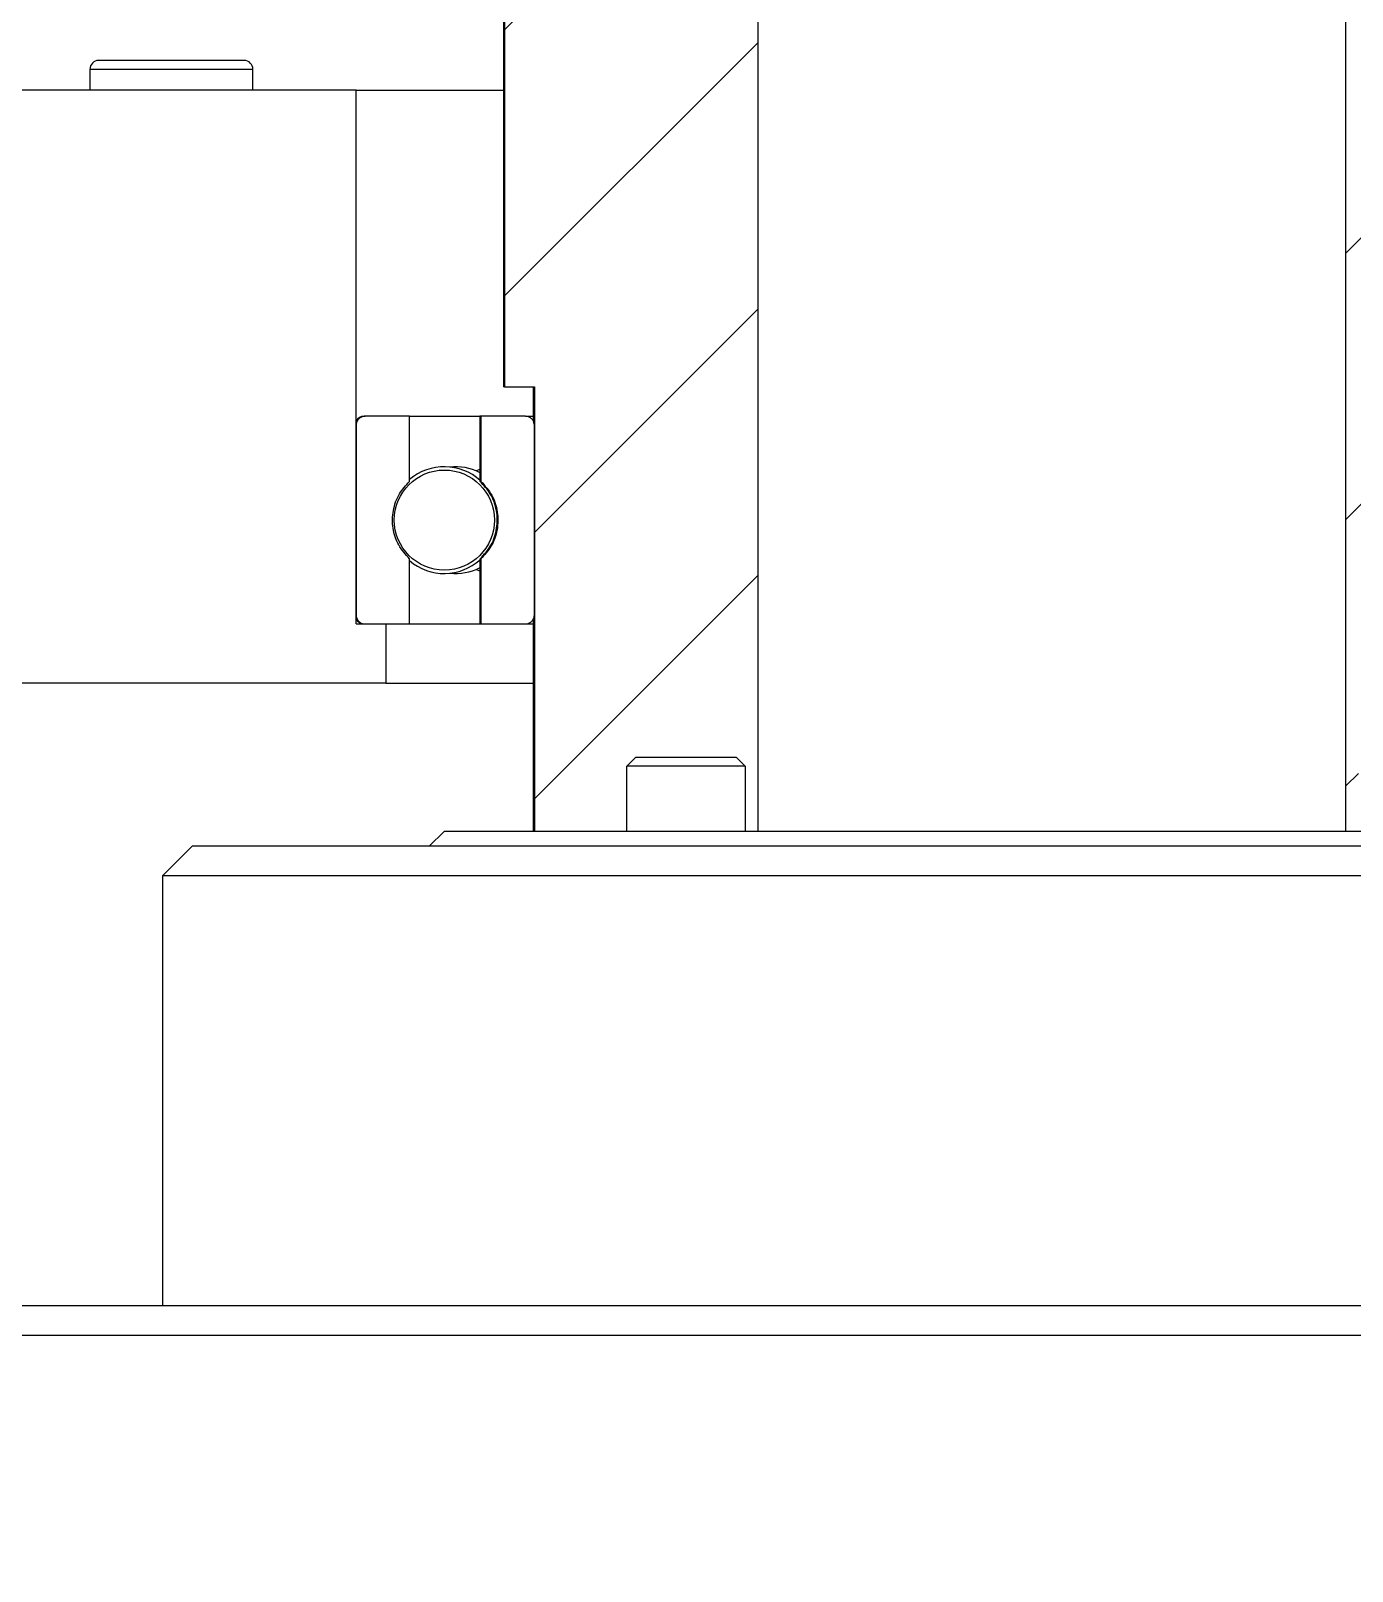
# Model space of a CAD drawing. Header units: millimetres. Extents: x 2 to 1187, y 2 to 839.
# Drawn here: x 170.49 to 181.63, y 433.14 to 446.13 of the extents above; entities that cross this region are included whole.
import ezdxf

# ---------------------------------------------------------------- set-up
doc = ezdxf.new("R2010")
doc.units = ezdxf.units.MM

msp = doc.modelspace()

# ---------------------------------------------------------------- hatches: boundary and pattern name
h = msp.add_hatch()
h.set_pattern_fill('ANSI31', color=256, scale=0.3)
h.paths.add_polyline_path([(600.3858, 723.2245), (600.3858, 724.6149), (599.1608, 724.6149, 0.4142136), (598.8858, 724.3399), (598.8858, 719.8899, 0.4142136), (599.1608, 719.6149), (600.3858, 719.6149), (600.3858, 721.0053, -0.4449663)])
h.paths.add_polyline_path([(648.8858, 724.3399, 0.4142136), (648.6108, 724.6149), (647.8858, 724.6149), (647.3858, 724.6149), (647.3858, 723.2245, -0.4449663), (647.3858, 721.0053), (647.3858, 719.6149), (648.6108, 719.6149, 0.4142136), (648.8858, 719.8899)])
h.paths.add_polyline_path([(648.8858, 681.5899, 0.4142136), (648.6108, 681.8649), (647.3858, 681.8649), (647.3858, 680.4745, -0.4449663), (647.3858, 678.2553), (647.3858, 676.8649), (648.6108, 676.8649, 0.4142136), (648.8858, 677.1399)])
h.paths.add_polyline_path([(600.3858, 678.2553, -0.4449663), (600.3858, 680.4745), (600.3858, 681.8649), (599.1608, 681.8649, 0.4142136), (598.8858, 681.5899), (598.8858, 677.1399, 0.4142136), (599.1608, 676.8649), (600.1358, 676.8649), (600.3858, 676.8649)])
h.paths.add_polyline_path([(204.0979, 197.9237, 0.4142136), (203.8229, 198.1987), (203.0979, 198.1987), (202.5979, 198.1987), (202.5979, 196.8084, -0.2124421), (203.0916, 195.6987, -0.2124421), (202.5979, 194.5891), (202.5979, 193.1987), (203.8229, 193.1987, 0.4142136), (204.0979, 193.4737)])
h.paths.add_polyline_path([(155.5979, 198.1987), (154.3729, 198.1987, 0.4142136), (154.0979, 197.9237), (154.0979, 193.4737, 0.4142136), (154.3729, 193.1987), (155.5979, 193.1987), (155.5979, 194.5891, -0.2124421), (155.1041, 195.6987, -0.2124421), (155.5979, 196.8084)])
h.paths.add_polyline_path([(155.5979, 154.0584), (155.5979, 155.4487), (154.3729, 155.4487, 0.4142136), (154.0979, 155.1737), (154.0979, 150.7237, 0.4142136), (154.3729, 150.4487), (155.3479, 150.4487), (155.5979, 150.4487), (155.5979, 151.8391, -0.4449663)])
h.paths.add_polyline_path([(204.0979, 155.1737, 0.4142136), (203.8229, 155.4487), (202.5979, 155.4487), (202.5979, 154.0584, -0.2124421), (203.0916, 152.9487, -0.2124421), (202.5979, 151.8391), (202.5979, 150.4487), (203.8229, 150.4487, 0.4142136), (204.0979, 150.7237)])
h = msp.add_hatch()
h.set_pattern_fill('ANSI31', color=256, scale=0.3, angle=90)
h.paths.add_polyline_path([(159.0979, 197.9237, 0.4142136), (158.8229, 198.1987), (157.5979, 198.1987), (157.5979, 196.8084, -0.2124421), (158.0916, 195.6987, -0.2124421), (157.5979, 194.5891), (157.5979, 193.1987), (158.8229, 193.1987, 0.4142136), (159.0979, 193.4737)])
h.paths.add_polyline_path([(200.5979, 196.8084), (200.5979, 198.1987), (199.3729, 198.1987, 0.4142136), (199.0979, 197.9237), (199.0979, 193.4737, 0.4142136), (199.3729, 193.1987), (200.3479, 193.1987), (200.5979, 193.1987), (200.5979, 194.5891, -0.4449663)])
h.paths.add_polyline_path([(157.5979, 154.0584), (157.5979, 155.4487), (158.8229, 155.4487), (159.0979, 155.4487), (159.0979, 150.4487), (158.8229, 150.4487), (157.5979, 150.4487), (157.5979, 151.8391, 0.4449663)])
h.paths.add_polyline_path([(200.5979, 154.0584), (200.5979, 155.4487), (199.3729, 155.4487, 0.4142136), (199.0979, 155.1737), (199.0979, 150.7237, 0.4142136), (199.3729, 150.4487), (200.5979, 150.4487), (200.5979, 151.8391, -0.4449663)])
h.paths.add_polyline_path([(603.8858, 724.3399, 0.4142136), (603.6108, 724.6149), (602.3858, 724.6149), (602.3858, 723.2245, -0.4449663), (602.3858, 721.0053), (602.3858, 719.6149), (603.6108, 719.6149, 0.4142136), (603.8858, 719.8899)])
h.paths.add_polyline_path([(645.3858, 724.6149), (644.1608, 724.6149, 0.4142136), (643.8858, 724.3399), (643.8858, 719.8899, 0.4142136), (644.1608, 719.6149), (645.1358, 719.6149), (645.3858, 719.6149), (645.3858, 721.0053, -0.4449663), (645.3858, 723.2245)])
h.paths.add_polyline_path([(645.3858, 680.4745), (645.3858, 681.8649), (644.1608, 681.8649, 0.4142136), (643.8858, 681.5899), (643.8858, 677.1399, 0.4142136), (644.1608, 676.8649), (645.3858, 676.8649), (645.3858, 678.2553, -0.4449663)])
h.paths.add_polyline_path([(603.8858, 681.5899, 0.4142136), (603.6108, 681.8649), (602.6358, 681.8649), (602.3858, 681.8649), (602.3858, 680.4745, -0.4449663), (602.3858, 678.2553), (602.3858, 676.8649), (603.6108, 676.8649, 0.4142136), (603.8858, 677.1399)])
h = msp.add_hatch()
h.set_pattern_fill('ANSI31', color=256, scale=0.5)
h.paths.add_polyline_path([(183.7125, 464.3016), (181.5785, 464.3016), (181.5785, 446.9516), (183.7125, 446.9516)])
h.paths.add_polyline_path([(183.7125, 468.1266), (183.537, 468.1266), (183.4619, 468.1266), (183.4619, 470.6266), (181.5785, 470.6266), (181.5785, 464.3766), (183.7125, 464.3766)])
edge = h.paths.add_edge_path()
edge.add_line((183.4619, 443.1266), (183.7125, 443.1266))
edge.add_line((183.7125, 443.1266), (183.7125, 446.8766))
edge.add_line((183.7125, 446.8766), (181.5785, 446.8766))
edge.add_line((181.5785, 446.8766), (181.5785, 439.3766))
edge.add_spline(control_points=[(181.5785, 439.3766), (181.6136, 439.3766), (181.6485, 439.3766), (181.6831, 439.3766)], knot_values=[0.6634046, 0.6634046, 0.6634046, 0.6634046, 0.6783472, 0.6783472, 0.6783472, 0.6783472], degree=3, periodic=0)
edge.add_line((181.6831, 439.3766), (181.6831, 439.9266))
edge.add_line((181.6831, 439.9266), (181.7581, 440.0016))
edge.add_spline(control_points=[(181.7581, 440.0016), (181.7645, 440.0016), (181.7773, 440.0016), (181.8756, 440.0016), (182.016, 440.0016), (182.1274, 440.0016), (182.1831, 440.0016)], knot_values=[0, 0, 0, 0, 0.25, 0.5, 0.75, 1, 1, 1, 1], degree=3, periodic=0)
edge.add_spline(control_points=[(182.1831, 440.0016), (182.2388, 440.0016), (182.3502, 440.0016), (182.4907, 440.0016), (182.5889, 440.0016), (182.6017, 440.0016), (182.6081, 440.0016)], knot_values=[0, 0, 0, 0, 0.25, 0.5, 0.75, 1, 1, 1, 1], degree=3, periodic=0)
edge.add_line((182.6081, 440.0016), (182.6831, 439.9266))
edge.add_line((182.6831, 439.9266), (182.6831, 439.3766))
edge.add_spline(control_points=[(182.6831, 439.3766), (182.6961, 439.3766), (182.9475, 439.3766), (183.2138, 439.3766), (183.4286, 439.3766), (183.4619, 439.3766)], knot_values=[0.3513171, 0.3513171, 0.3513171, 0.3513171, 0.3580784, 0.4830784, 0.5067613, 0.5067613, 0.5067613, 0.5067613], degree=3, periodic=0)
edge.add_line((183.4619, 439.3766), (183.4619, 443.1266))
edge = h.paths.add_edge_path()
edge.add_line((176.6173, 446.8766), (174.4833, 446.8766))
edge.add_line((174.4833, 446.8766), (174.4833, 443.1266))
edge.add_line((174.4833, 443.1266), (174.7339, 443.1266))
edge.add_line((174.7339, 443.1266), (174.7339, 439.3766))
edge.add_spline(control_points=[(174.7339, 439.3766), (174.7671, 439.3766), (174.982, 439.3766), (175.2483, 439.3766), (175.4997, 439.3766), (175.5127, 439.3766)], knot_values=[0.4932387, 0.4932387, 0.4932387, 0.4932387, 0.5169216, 0.6419216, 0.6486829, 0.6486829, 0.6486829, 0.6486829], degree=3, periodic=0)
edge.add_line((175.5127, 439.3766), (175.5127, 439.9266))
edge.add_line((175.5127, 439.9266), (175.5877, 440.0016))
edge.add_spline(control_points=[(175.5877, 440.0016), (175.5941, 440.0016), (175.6068, 440.0016), (175.7051, 440.0016), (175.8456, 440.0016), (175.957, 440.0016), (176.0127, 440.0016)], knot_values=[0, 0, 0, 0, 0.25, 0.5, 0.75, 1, 1, 1, 1], degree=3, periodic=0)
edge.add_spline(control_points=[(176.0127, 440.0016), (176.0684, 440.0016), (176.1798, 440.0016), (176.3202, 440.0016), (176.4185, 440.0016), (176.4313, 440.0016), (176.4377, 440.0016)], knot_values=[0, 0, 0, 0, 0.25, 0.5, 0.75, 1, 1, 1, 1], degree=3, periodic=0)
edge.add_line((176.4377, 440.0016), (176.5127, 439.9266))
edge.add_line((176.5127, 439.9266), (176.5127, 439.3766))
edge.add_spline(control_points=[(176.5127, 439.3766), (176.5473, 439.3766), (176.5822, 439.3766), (176.6173, 439.3766)], knot_values=[0.3216528, 0.3216528, 0.3216528, 0.3216528, 0.3365954, 0.3365954, 0.3365954, 0.3365954], degree=3, periodic=0)
edge.add_line((176.6173, 439.3766), (176.6173, 446.8766))
h.paths.add_polyline_path([(176.6173, 464.3016), (174.4833, 464.3016), (174.4833, 446.9516), (176.6173, 446.9516)])
h.paths.add_polyline_path([(176.6173, 470.6266), (174.7339, 470.6266), (174.7339, 468.1266), (174.4833, 468.1266), (174.4833, 464.3766), (176.6173, 464.3766)])

# ---------------------------------------------------------------- linework, layer by layer
at = {"color": 7, "linetype": 'Continuous', "lineweight": 25}
for p, q in [((176.6173, 470.6266), (176.6173, 439.3766)), ((181.5785, 439.3766), (181.5785, 470.6266)), ((174.4833, 468.1266), (174.4833, 443.1266)), ((174.4729, 446.8766), (174.4729, 443.1266)), ((170.9858, 445.8016), (170.9858, 445.6266)), ((172.3608, 445.8016), (170.9858, 445.8016)), ((172.2858, 445.8766), (171.0608, 445.8766)), ((172.3608, 445.6266), (172.3608, 445.8016)), ((173.2311, 445.6266), (169.7313, 445.6266)), ((173.2311, 441.1266), (173.2311, 445.6266)), ((173.2311, 445.6266), (174.4729, 445.6266)), ((174.4833, 443.1266), (174.4729, 443.1266)), ((174.4833, 443.1266), (174.7339, 443.1266)), ((174.7229, 443.1266), (174.7229, 442.839)), ((174.7339, 443.1266), (174.7339, 439.3766)), ((173.3062, 442.8766), (173.2979, 442.8766)), ((173.6818, 442.8766), (173.3062, 442.8766)), ((173.6818, 442.3285), (173.6818, 442.8766)), ((173.6818, 442.8766), (174.2729, 442.8766)), ((174.2729, 442.8766), (174.2729, 442.339)), ((174.2829, 442.8766), (174.2729, 442.8766)), ((174.2829, 442.8766), (174.2829, 442.3285)), ((174.6587, 442.8766), (174.2829, 442.8766)), ((174.6587, 442.8766), (174.7229, 442.8766)), ((173.2311, 442.8016), (173.2311, 441.2016)), ((174.7339, 441.2016), (174.7339, 442.8016)), ((174.2778, 442.3285), (174.2757, 442.3326)), ((174.2829, 442.3285), (174.2778, 442.3285)), ((173.6818, 441.1266), (173.6818, 441.6746)), ((174.2729, 441.6641), (174.2729, 441.1266)), ((174.2829, 441.6746), (174.2778, 441.6746)), ((174.2829, 441.6746), (174.2829, 441.1266)), ((173.2311, 441.1266), (173.4815, 441.1266)), ((173.3062, 441.1266), (173.6818, 441.1266)), ((173.4815, 441.1266), (173.4815, 440.6266)), ((173.6818, 441.1266), (174.2829, 441.1266)), ((174.2829, 441.1266), (174.2729, 441.1266)), ((174.2829, 441.1266), (174.6587, 441.1266)), ((174.6587, 441.1266), (174.7229, 441.1266)), ((174.7229, 441.1634), (174.7229, 439.3766)), ((173.4815, 440.6266), (168.8881, 440.6266)), ((173.4815, 440.6266), (174.7229, 440.6266)), ((175.5127, 439.9266), (175.5877, 440.0016)), ((176.4377, 440.0016), (176.5127, 439.9266)), ((175.5127, 439.3766), (175.5127, 439.9266)), ((176.5127, 439.9266), (176.5127, 439.3766)), ((173.8479, 439.2516), (173.9729, 439.3766)), ((171.8479, 439.2516), (171.5979, 439.0016)), ((171.5979, 439.0016), (171.5979, 435.3766))]:
    msp.add_line(p, q, dxfattribs=at)
at = {"color": 7, "linetype": 'Continuous', "lineweight": 25, "flags": 128}
for points in [[(174.2729, 442.4284), (174.2432, 442.4173), (174.2423, 442.4169)], [(174.2423, 441.5862), (174.2432, 441.5858), (174.2729, 441.5747)]]:
    msp.add_lwpolyline(points, dxfattribs=at)
at = {"color": 7, "linetype": 'Continuous', "lineweight": 18}
msp.add_circle((179.0979, 455.6266), 42.7508, dxfattribs=at)
at = {"color": 7, "linetype": 'Continuous', "lineweight": 25}
msp.add_circle((173.9752, 442.0016), 0.4222, dxfattribs=at)
for centre, radius, start, end in [((179.0979, 455.6266), 56.25, 154.83497, 352.33774), ((171.0608, 445.8016), 0.075, 90, 180), ((172.2858, 445.8016), 0.075, 0, 90), ((173.2979, 442.8016), 0.075, 90, 152.93912), ((173.9752, 442.0016), 0.45, 47.72724, 130.69967), ((174.0692, 442.0016), 0.45, 63.09202, 95.99601), ((173.9752, 442.0016), 0.45, 229.30033, 312.12215), ((174.0692, 442.0016), 0.45, 264.00399, 296.90798), ((173.2979, 441.2016), 0.075, 207.06088, 270)]:
    msp.add_arc(centre, radius, start, end, dxfattribs=at)
for points, knots in [([(173.3062, 442.8766), (173.3046, 442.8765), (173.2946, 442.8763), (173.2763, 442.8719), (173.2546, 442.858), (173.2389, 442.8378), (173.2319, 442.8177), (173.2313, 442.8054), (173.2311, 442.8016)], [0, 0, 0, 0, 0.0409634, 0.2560694, 0.4711352, 0.6859848, 0.9005387, 1, 1, 1, 1]), ([(174.7339, 442.8016), (174.7333, 442.8087), (174.732, 442.8242), (174.7209, 442.8462), (174.7028, 442.864), (174.6809, 442.8748), (174.6656, 442.876), (174.6587, 442.8766)], [0, 0, 0, 0, 0.1819876, 0.3959393, 0.6101052, 0.8247687, 1, 1, 1, 1]), ([(173.6818, 441.6746), (173.6483, 441.7119), (173.5814, 441.7864), (173.535, 441.9326), (173.5371, 442.0832), (173.5863, 442.2238), (173.6509, 442.2946), (173.6818, 442.3285)], [0, 0, 0, 0, 0.2033893, 0.4068864, 0.6102022, 0.8134246, 1, 1, 1, 1]), ([(174.2778, 441.6746), (174.3112, 441.7119), (174.3781, 441.7866), (174.4243, 441.9328), (174.4221, 442.0835), (174.3729, 442.224), (174.3085, 442.2948), (174.2778, 442.3285)], [0, 0, 0, 0, 0.2034953, 0.4070904, 0.6106819, 0.8142716, 1, 1, 1, 1]), ([(174.2829, 442.3285), (174.3164, 442.2913), (174.3833, 442.2167), (174.4298, 442.0705), (174.4276, 441.92), (174.3785, 441.7794), (174.3139, 441.7085), (174.2829, 441.6746)], [0, 0, 0, 0, 0.2033853, 0.4068822, 0.6101085, 0.8131829, 1, 1, 1, 1]), ([(174.2756, 441.6694), (174.2758, 441.6686), (174.2763, 441.6663), (174.2772, 441.6714), (174.2778, 441.6746)], [0, 0, 0, 0, 0.3777347, 1, 1, 1, 1]), ([(173.2311, 441.2016), (173.2317, 441.1944), (173.233, 441.1788), (173.2442, 441.1569), (173.2623, 441.139), (173.2841, 441.1283), (173.2994, 441.1271), (173.3062, 441.1266)], [0, 0, 0, 0, 0.18227741, 0.39653924, 0.61091781, 0.82557275, 1, 1, 1, 1]), ([(174.6587, 441.1266), (174.6603, 441.1266), (174.6703, 441.1268), (174.6887, 441.1312), (174.7104, 441.1451), (174.7262, 441.1653), (174.7332, 441.1854), (174.7337, 441.1977), (174.7339, 441.2016)], [0, 0, 0, 0, 0.04042493, 0.25583006, 0.47119666, 0.68620689, 0.90069655, 1, 1, 1, 1])]:
    msp.add_open_spline(points, degree=3, knots=knots, dxfattribs=at)
for points in [[(176.0127, 440.0016), (175.957, 440.0016), (175.8456, 440.0016), (175.7051, 440.0016), (175.6068, 440.0016), (175.5941, 440.0016), (175.5877, 440.0016)], [(176.4377, 440.0016), (176.4313, 440.0016), (176.4185, 440.0016), (176.3202, 440.0016), (176.1798, 440.0016), (176.0684, 440.0016), (176.0127, 440.0016)], [(176.5127, 439.9266), (176.5052, 439.9266), (176.4901, 439.9266), (176.3745, 439.9266), (176.2092, 439.9266), (176.0127, 439.9266), (175.8161, 439.9266), (175.6509, 439.9266), (175.5352, 439.9266), (175.5202, 439.9266), (175.5127, 439.9266)], [(179.0979, 439.3766), (178.7625, 439.3766), (178.0916, 439.3766), (177.124, 439.3766), (176.2322, 439.3766), (175.4508, 439.3766), (174.8085, 439.3766), (174.3349, 439.3766), (174.0301, 439.3766), (173.992, 439.3766), (173.9729, 439.3766)], [(184.2229, 439.3766), (184.2038, 439.3766), (184.1657, 439.3766), (183.8609, 439.3766), (183.3873, 439.3766), (182.745, 439.3766), (181.9636, 439.3766), (181.0718, 439.3766), (180.1042, 439.3766), (179.4333, 439.3766), (179.0979, 439.3766)], [(179.0979, 439.2516), (178.6234, 439.2516), (177.6744, 439.2516), (176.3056, 439.2516), (175.044, 439.2516), (173.9386, 439.2516), (173.03, 439.2516), (172.3599, 439.2516), (171.9288, 439.2516), (171.8749, 439.2516), (171.8479, 439.2516)], [(186.3479, 439.2516), (186.3209, 439.2516), (186.2669, 439.2516), (185.8358, 439.2516), (185.1658, 439.2516), (184.2572, 439.2516), (183.1518, 439.2516), (181.8902, 439.2516), (180.5214, 439.2516), (179.5724, 439.2516), (179.0979, 439.2516)], [(186.5979, 439.0016), (186.57, 439.0016), (186.5142, 439.0016), (186.0682, 439.0016), (185.375, 439.0016), (184.4351, 439.0016), (183.2916, 439.0016), (181.9865, 439.0016), (180.5705, 439.0016), (179.0979, 439.0016), (177.6253, 439.0016), (176.2093, 439.0016), (174.9042, 439.0016), (173.7607, 439.0016), (172.8207, 439.0016), (172.1276, 439.0016), (171.6816, 439.0016), (171.6258, 439.0016), (171.5979, 439.0016)], [(179.0979, 435.3766), (178.5852, 435.3766), (177.5598, 435.3766), (176.0481, 435.3766), (174.5885, 435.3766), (173.2061, 435.3766), (171.9245, 435.3766), (170.7656, 435.3766), (169.7493, 435.3766), (168.8932, 435.3766), (168.2106, 435.3766), (167.7182, 435.3766), (167.4061, 435.3766), (167.3673, 435.3766), (167.3479, 435.3766)], [(190.8479, 435.3766), (190.8285, 435.3766), (190.7897, 435.3766), (190.4776, 435.3766), (189.9852, 435.3766), (189.3026, 435.3766), (188.4465, 435.3766), (187.4301, 435.3766), (186.2713, 435.3766), (184.9897, 435.3766), (183.6073, 435.3766), (182.1477, 435.3766), (180.636, 435.3766), (179.6106, 435.3766), (179.0979, 435.3766)], [(191.0979, 435.1266), (191.0781, 435.1266), (191.0385, 435.1266), (190.7197, 435.1266), (190.2168, 435.1266), (189.5197, 435.1266), (188.6454, 435.1266), (187.6074, 435.1266), (186.4239, 435.1266), (185.1151, 435.1266), (183.7032, 435.1266), (182.2126, 435.1266), (180.6687, 435.1266), (179.0979, 435.1266), (177.5271, 435.1266), (175.9832, 435.1266), (174.4926, 435.1266), (173.0807, 435.1266), (171.7719, 435.1266), (170.5884, 435.1266), (169.5504, 435.1266), (168.676, 435.1266), (167.979, 435.1266), (167.4761, 435.1266), (167.1573, 435.1266), (167.1177, 435.1266), (167.0979, 435.1266)]]:
    msp.add_open_spline(points, degree=3, dxfattribs=at)

doc.saveas('drawing.dxf')
